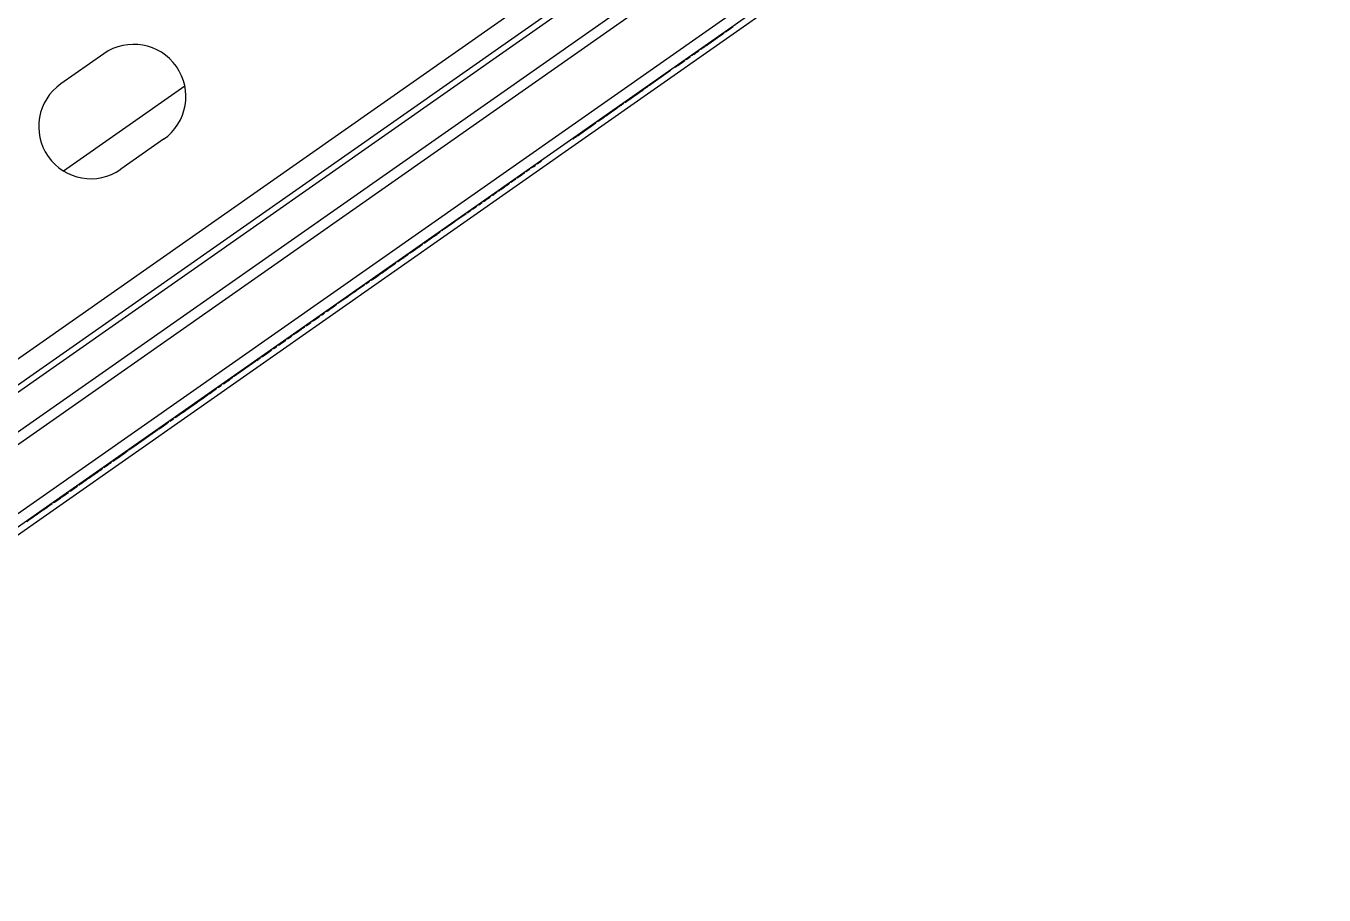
# Model space of a CAD drawing. Header units: millimetres. Extents: x 152904052 to 153933663, y 538271515 to 539240469.
# Drawn here: x 153347429.4 to 153347678.3, y 538941964 to 538942130.5 of the extents above; entities that cross this region are included whole.
import ezdxf

# ---------------------------------------------------------------- set-up
doc = ezdxf.new("R2010")
doc.units = ezdxf.units.MM
doc.layers.add('POWR', color=5, linetype='Continuous')

msp = doc.modelspace()

# ---------------------------------------------------------------- linework, layer by layer
at = {"layer": 'POWR', "color": 7}
for p, q in [((153346840, 538941655.08), (153348601.17, 538942888.27)), ((153346842.35, 538941651.72), (153348603.53, 538942884.91)), ((153346830.76, 538941634.64), (153347722.48, 538942259.02)), ((153346831.91, 538941633), (153347723.63, 538942257.38)), ((153347732.09, 538942250.01), (153346835.94, 538941622.52)), ((153347697, 538942248.69), (153346847.13, 538941653.61)), ((153347731.58, 538942247.08), (153346838.87, 538941622)), ((153347640.23, 538942181.59), (153347407.96, 538942018.95)), ((153347565, 538942130.32), (153347564.94, 538942130.4)), ((153347563.3, 538942129.13), (153347563.24, 538942129.21)), ((153347558.75, 538942125.95), (153347558.7, 538942126.03)), ((153347561.03, 538942127.54), (153347560.97, 538942127.62)), ((153347444.35, 538942125.13), (153347436.16, 538942119.39)), ((153347553.01, 538942121.92), (153347548.77, 538942118.95)), ((153347553.01, 538942121.92), (153347552.95, 538942122.01)), ((153347436.61, 538942102.71), (153347459.87, 538942119)), ((153347548.62, 538942118.85), (153347548.57, 538942118.94)), ((153347544.02, 538942115.63), (153347543.96, 538942115.71)), ((153347541.48, 538942113.85), (153347541.42, 538942113.93)), ((153347455.82, 538942108.75), (153347447.63, 538942103.01)), ((153347534.34, 538942108.85), (153347534.28, 538942108.93)), ((153347526.04, 538942103.04), (153347525.98, 538942103.12)), ((153347527.14, 538942103.81), (153347527.08, 538942103.89)), ((153347528.24, 538942104.58), (153347528.19, 538942104.67)), ((153347523.37, 538942101.17), (153347523.32, 538942101.26)), ((153347521.1, 538942099.58), (153347521.04, 538942099.66)), ((153347515.06, 538942095.35), (153347515, 538942095.44)), ((153347512.22, 538942093.36), (153347512.16, 538942093.45)), ((153347513.81, 538942094.48), (153347512.22, 538942093.36)), ((153347508.85, 538942091), (153347508.79, 538942091.09)), ((153347505.46, 538942088.63), (153347505.41, 538942088.71)), ((153347501.71, 538942086), (153347501.65, 538942086.08)), ((153347502.76, 538942086.74), (153347502.71, 538942086.82)), ((153347500.53, 538942085.18), (153347500.47, 538942085.26)), ((153347495.59, 538942081.72), (153347495.53, 538942081.8)), ((153347486.76, 538942075.53), (153347486.7, 538942075.62)), ((153347488.96, 538942077.08), (153347488.9, 538942077.16)), ((153347484.09, 538942073.67), (153347484.03, 538942073.75)), ((153347485.79, 538942074.86), (153347485.73, 538942074.94)), ((153347480.76, 538942071.34), (153347480.71, 538942071.42)), ((153347481.82, 538942072.08), (153347481.76, 538942072.16)), ((153347482.88, 538942072.82), (153347482.82, 538942072.9)), ((153347476.88, 538942068.62), (153347476.83, 538942068.7)), ((153347477.85, 538942069.3), (153347477.79, 538942069.38)), ((153347473.48, 538942066.24), (153347469.22, 538942063.25)), ((153347473.62, 538942066.34), (153347473.56, 538942066.42)), ((153347474.68, 538942067.08), (153347474.62, 538942067.16)), ((153347465.99, 538942060.99), (153347465.93, 538942061.07)), ((153347466.95, 538942061.67), (153347466.89, 538942061.75)), ((153347462.99, 538942058.89), (153347462.93, 538942058.97)), ((153347460.88, 538942057.41), (153347460.82, 538942057.49)), ((153347455.67, 538942053.77), (153347455.01, 538942053.31)), ((153347458.05, 538942055.43), (153347457.99, 538942055.51)), ((153347454.71, 538942053.1), (153347450.56, 538942050.19)), ((153347449.01, 538942049.1), (153347448.95, 538942049.18)), ((153347450.56, 538942050.19), (153347449.15, 538942049.2)), ((153347450.56, 538942050.19), (153347450.5, 538942050.27)), ((153347444.14, 538942045.69), (153347444.08, 538942045.77)), ((153347442.92, 538942044.84), (153347442.86, 538942044.92)), ((153347437.89, 538942041.32), (153347437.84, 538942041.4)), ((153347439.59, 538942042.51), (153347439.53, 538942042.59))]:
    msp.add_line(p, q, dxfattribs=at)
for centre, start, end in [((153347450.09, 538942116.94), 305, 125), ((153347441.89, 538942111.2), 125, 305)]:
    msp.add_arc(centre, 10, start, end, dxfattribs=at)
for points, knots in [([(153347563.59, 538942129.33), (153347563.76, 538942129.45), (153347564.31, 538942129.84), (153347564.84, 538942130.21), (153347564.94, 538942130.28), (153347565, 538942130.32)], [0, 0, 0, 0, 0.185329, 0.588233, 1, 1, 1, 1]), ([(153347561.03, 538942127.54), (153347561.37, 538942127.78), (153347562.05, 538942128.26), (153347562.77, 538942128.76), (153347563.22, 538942129.07), (153347563.27, 538942129.11), (153347563.3, 538942129.13)], [0, 0, 0, 0, 0.275813, 0.552302, 0.773603, 1, 1, 1, 1]), ([(153347557.09, 538942124.78), (153347557.15, 538942124.82), (153347557.27, 538942124.91), (153347557.86, 538942125.32), (153347558.38, 538942125.69), (153347558.47, 538942125.75)], [0, 0, 0, 0, 0.449901, 0.911411, 1, 1, 1, 1]), ([(153347558.75, 538942125.95), (153347558.8, 538942125.98), (153347558.88, 538942126.03), (153347559.49, 538942126.46), (153347560.24, 538942126.99), (153347560.76, 538942127.35), (153347561.03, 538942127.54)], [0, 0, 0, 0, 0.291955, 0.564274, 0.77698, 1, 1, 1, 1]), ([(153347553.9, 538942122.55), (153347553.95, 538942122.58), (153347554.05, 538942122.65), (153347554.71, 538942123.11), (153347555.43, 538942123.62), (153347555.74, 538942123.84)], [0, 0, 0, 0, 0.357086, 0.722158, 1, 1, 1, 1]), ([(153347556.03, 538942124.04), (153347556.06, 538942124.06), (153347556.11, 538942124.1), (153347556.65, 538942124.48), (153347556.8, 538942124.58)], [0, 0, 0, 0, 0.7249547, 1, 1, 1, 1]), ([(153347544.31, 538942115.83), (153347544.7, 538942116.11), (153347545.74, 538942116.84), (153347547.14, 538942117.81), (153347548.37, 538942118.68), (153347548.54, 538942118.79), (153347548.62, 538942118.85)], [0, 0, 0, 0, 0.151094, 0.39751, 0.693287, 1, 1, 1, 1]), ([(153347541.48, 538942113.85), (153347541.86, 538942114.12), (153347542.62, 538942114.65), (153347543.44, 538942115.22), (153347543.93, 538942115.57), (153347543.99, 538942115.61), (153347544.02, 538942115.63)], [0, 0, 0, 0, 0.277048, 0.550765, 0.770996, 1, 1, 1, 1]), ([(153347538.96, 538942112.09), (153347539, 538942112.12), (153347539.07, 538942112.17), (153347539.64, 538942112.56), (153347540.47, 538942113.14), (153347541.14, 538942113.61), (153347541.48, 538942113.85)], [0, 0, 0, 0, 0.233117, 0.489666, 0.74158, 1, 1, 1, 1]), ([(153347540.44, 538942113.12), (153347540.44, 538942113.13), (153347540.44, 538942113.13), (153347540.54, 538942113.19), (153347540.72, 538942113.32), (153347540.97, 538942113.49), (153347541.27, 538942113.7), (153347541.59, 538942113.93), (153347541.9, 538942114.14), (153347542.16, 538942114.33), (153347542.37, 538942114.47), (153347542.51, 538942114.57), (153347542.53, 538942114.59), (153347542.54, 538942114.59)], [0, 0, 0, 0, 0.024638, 0.123502, 0.219339, 0.313902, 0.409294, 0.508275, 0.605476, 0.701523, 0.798387, 0.897305, 1, 1, 1, 1]), ([(153347534.34, 538942108.85), (153347534.4, 538942108.89), (153347534.52, 538942108.98), (153347535.46, 538942109.64), (153347536.82, 538942110.59), (153347538.06, 538942111.46), (153347538.68, 538942111.89)], [0, 0, 0, 0, 0.262268, 0.513831, 0.759272, 1, 1, 1, 1]), ([(153347525.36, 538942102.56), (153347525.49, 538942102.66), (153347525.96, 538942102.98), (153347526, 538942103.01), (153347526.04, 538942103.04)], [0, 0, 0, 0, 0.2994672, 1, 1, 1, 1]), ([(153347526.32, 538942103.24), (153347526.49, 538942103.35), (153347527.04, 538942103.74), (153347527.1, 538942103.78), (153347527.14, 538942103.81)], [0, 0, 0, 0, 0.292499, 1, 1, 1, 1]), ([(153347527.43, 538942104.01), (153347527.56, 538942104.11), (153347528.15, 538942104.52), (153347528.2, 538942104.56), (153347528.24, 538942104.58)], [0, 0, 0, 0, 0.228803, 1, 1, 1, 1]), ([(153347522.44, 538942100.52), (153347522.48, 538942100.55), (153347522.7, 538942100.7), (153347523.01, 538942100.92), (153347523.32, 538942101.13), (153347523.35, 538942101.16), (153347523.37, 538942101.17)], [0, 0, 0, 0, 0.055296, 0.35897, 0.671266, 1, 1, 1, 1]), ([(153347523.66, 538942101.37), (153347523.83, 538942101.49), (153347524.38, 538942101.88), (153347524.92, 538942102.25), (153347525.02, 538942102.33), (153347525.07, 538942102.36)], [0, 0, 0, 0, 0.181462, 0.57963, 1, 1, 1, 1]), ([(153347518.86, 538942098.01), (153347518.86, 538942098.01), (153347518.86, 538942098.01), (153347519.08, 538942098.17), (153347519.4, 538942098.39), (153347519.68, 538942098.59), (153347519.78, 538942098.66)], [0, 0, 0, 0, 0.161116, 0.4945, 0.820886, 1, 1, 1, 1]), ([(153347520.07, 538942098.86), (153347520.06, 538942098.85), (153347520.01, 538942098.82), (153347520.11, 538942098.89), (153347520.33, 538942099.04), (153347520.68, 538942099.29), (153347520.96, 538942099.48), (153347521.1, 538942099.58)], [0, 0, 0, 0, 0.077223, 0.31542, 0.545317, 0.771433, 1, 1, 1, 1]), ([(153347521.1, 538942099.58), (153347521.26, 538942099.69), (153347521.57, 538942099.91), (153347521.91, 538942100.15), (153347522.12, 538942100.3), (153347522.14, 538942100.31), (153347522.16, 538942100.32)], [0, 0, 0, 0, 0.279043, 0.5499234, 0.7686812, 1, 1, 1, 1]), ([(153347515.06, 538942095.35), (153347515.1, 538942095.38), (153347515.17, 538942095.43), (153347515.69, 538942095.79), (153347515.9, 538942095.94)], [0, 0, 0, 0, 0.574403, 1, 1, 1, 1]), ([(153347516.19, 538942096.14), (153347516.23, 538942096.17), (153347516.28, 538942096.2), (153347516.76, 538942096.54), (153347516.87, 538942096.62)], [0, 0, 0, 0, 0.761279, 1, 1, 1, 1]), ([(153347517.16, 538942096.82), (153347517.22, 538942096.87), (153347517.35, 538942096.96), (153347517.94, 538942097.37), (153347518.48, 538942097.74), (153347518.57, 538942097.81)], [0, 0, 0, 0, 0.437424, 0.900221, 1, 1, 1, 1]), ([(153347512.22, 538942093.36), (153347511.29, 538942092.72), (153347510.24, 538942091.98), (153347509.25, 538942091.29), (153347509.14, 538942091.2)], [0, 0, 0, 0, 0.8793999, 1, 1, 1, 1]), ([(153347513.98, 538942094.59), (153347514.01, 538942094.62), (153347514.08, 538942094.67), (153347514.56, 538942095), (153347514.77, 538942095.15)], [0, 0, 0, 0, 0.550104, 1, 1, 1, 1]), ([(153347505.75, 538942088.83), (153347506.26, 538942089.19), (153347507.42, 538942090), (153347508.6, 538942090.83), (153347508.76, 538942090.94), (153347508.85, 538942091)], [0, 0, 0, 0, 0.276376, 0.625984, 1, 1, 1, 1]), ([(153347503.05, 538942086.94), (153347503.13, 538942087), (153347503.63, 538942087.35), (153347504.43, 538942087.91), (153347505.3, 538942088.52), (153347505.41, 538942088.59), (153347505.46, 538942088.63)], [0, 0, 0, 0, 0.048282, 0.319575, 0.647967, 1, 1, 1, 1]), ([(153347500.67, 538942085.27), (153347500.66, 538942085.27), (153347500.64, 538942085.25), (153347500.72, 538942085.31), (153347500.88, 538942085.42), (153347501.11, 538942085.58), (153347501.39, 538942085.78), (153347501.6, 538942085.93), (153347501.71, 538942086)], [0, 0, 0, 0, 0.135514, 0.312166, 0.486181, 0.658258, 0.828751, 1, 1, 1, 1]), ([(153347501.71, 538942086), (153347501.81, 538942086.08), (153347502.02, 538942086.22), (153347502.3, 538942086.42), (153347502.55, 538942086.59), (153347502.73, 538942086.72), (153347502.75, 538942086.73), (153347502.76, 538942086.74)], [0, 0, 0, 0, 0.190803, 0.37176, 0.550839, 0.767471, 1, 1, 1, 1]), ([(153347495.59, 538942081.72), (153347495.69, 538942081.79), (153347495.88, 538942081.92), (153347497.18, 538942082.83), (153347498.72, 538942083.91), (153347499.84, 538942084.69), (153347500.37, 538942085.07)], [0, 0, 0, 0, 0.291481, 0.577385, 0.799134, 1, 1, 1, 1]), ([(153347494.31, 538942080.83), (153347493.94, 538942080.57), (153347492.83, 538942079.79), (153347491.09, 538942078.57), (153347489.75, 538942077.63), (153347489.25, 538942077.28)], [0, 0, 0, 0, 0.241234, 0.720278, 1, 1, 1, 1]), ([(153347494.63, 538942081.05), (153347494.62, 538942081.04), (153347494.55, 538942080.99), (153347494.81, 538942081.17), (153347495.24, 538942081.48), (153347495.3, 538942081.52)], [0, 0, 0, 0, 0.190558, 0.884747, 1, 1, 1, 1]), ([(153347486.07, 538942075.06), (153347486.21, 538942075.15), (153347486.68, 538942075.48), (153347486.73, 538942075.51), (153347486.76, 538942075.53)], [0, 0, 0, 0, 0.2934786, 1, 1, 1, 1]), ([(153347487.04, 538942075.73), (153347487.13, 538942075.8), (153347487.85, 538942076.3), (153347488.7, 538942076.89), (153347488.87, 538942077.02), (153347488.96, 538942077.08)], [0, 0, 0, 0, 0.066101, 0.514005, 1, 1, 1, 1]), ([(153347483.16, 538942073.02), (153347483.3, 538942073.12), (153347483.65, 538942073.36), (153347484.02, 538942073.61), (153347484.07, 538942073.65), (153347484.09, 538942073.67)], [0, 0, 0, 0, 0.2491554, 0.6088443, 1, 1, 1, 1]), ([(153347484.38, 538942073.87), (153347484.55, 538942073.99), (153347485.08, 538942074.36), (153347485.65, 538942074.76), (153347485.74, 538942074.82), (153347485.79, 538942074.86)], [0, 0, 0, 0, 0.187819, 0.577045, 1, 1, 1, 1]), ([(153347479.56, 538942070.5), (153347479.56, 538942070.5), (153347479.54, 538942070.48), (153347479.75, 538942070.63), (153347480.19, 538942070.94), (153347480.48, 538942071.14)], [0, 0, 0, 0, 0.047306, 0.388103, 1, 1, 1, 1]), ([(153347480.76, 538942071.34), (153347480.78, 538942071.35), (153347480.83, 538942071.38), (153347481.1, 538942071.58), (153347481.44, 538942071.81), (153347481.69, 538942071.99), (153347481.82, 538942072.08)], [0, 0, 0, 0, 0.28369, 0.564887, 0.783362, 1, 1, 1, 1]), ([(153347481.82, 538942072.08), (153347481.92, 538942072.15), (153347482.13, 538942072.29), (153347482.41, 538942072.49), (153347482.66, 538942072.67), (153347482.84, 538942072.79), (153347482.86, 538942072.81), (153347482.88, 538942072.82)], [0, 0, 0, 0, 0.193235, 0.373767, 0.551009, 0.766025, 1, 1, 1, 1]), ([(153347474.68, 538942067.08), (153347474.74, 538942067.12), (153347474.88, 538942067.22), (153347475.62, 538942067.74), (153347476.35, 538942068.25), (153347476.6, 538942068.42)], [0, 0, 0, 0, 0.3984405, 0.7950917, 1, 1, 1, 1]), ([(153347476.88, 538942068.62), (153347476.92, 538942068.65), (153347476.97, 538942068.68), (153347477.49, 538942069.05), (153347477.56, 538942069.1)], [0, 0, 0, 0, 0.86881, 1, 1, 1, 1]), ([(153347477.85, 538942069.3), (153347477.92, 538942069.35), (153347478.07, 538942069.45), (153347478.87, 538942070.01), (153347479.27, 538942070.29)], [0, 0, 0, 0, 0.5046846, 1, 1, 1, 1]), ([(153347473.62, 538942066.34), (153347473.66, 538942066.37), (153347473.73, 538942066.41), (153347474.22, 538942066.76), (153347474.39, 538942066.88)], [0, 0, 0, 0, 0.664642, 1, 1, 1, 1]), ([(153347467.24, 538942061.87), (153347467.3, 538942061.91), (153347467.99, 538942062.39), (153347468.81, 538942062.97), (153347468.99, 538942063.09), (153347469.08, 538942063.15)], [0, 0, 0, 0, 0.046306, 0.500551, 1, 1, 1, 1]), ([(153347462.02, 538942058.21), (153347462.41, 538942058.49), (153347463.17, 538942059.02), (153347464.25, 538942059.77), (153347465.17, 538942060.42), (153347465.86, 538942060.9), (153347465.94, 538942060.96), (153347465.99, 538942060.99)], [0, 0, 0, 0, 0.195561, 0.375771, 0.551379, 0.764917, 1, 1, 1, 1]), ([(153347466.27, 538942061.19), (153347466.41, 538942061.29), (153347466.88, 538942061.62), (153347466.92, 538942061.65), (153347466.95, 538942061.67)], [0, 0, 0, 0, 0.290735, 1, 1, 1, 1]), ([(153347458.05, 538942055.43), (153347458.13, 538942055.49), (153347458.29, 538942055.6), (153347459.33, 538942056.33), (153347460.59, 538942057.21), (153347461.54, 538942057.88), (153347462.02, 538942058.21)], [0, 0, 0, 0, 0.281546, 0.564293, 0.784058, 1, 1, 1, 1]), ([(153347460.88, 538942057.41), (153347460.91, 538942057.44), (153347460.99, 538942057.49), (153347461.41, 538942057.79), (153347461.82, 538942058.07), (153347462.14, 538942058.29), (153347462.44, 538942058.51), (153347462.68, 538942058.68), (153347462.86, 538942058.8), (153347462.97, 538942058.88), (153347462.98, 538942058.89), (153347462.99, 538942058.89)], [0, 0, 0, 0, 0.199643, 0.398707, 0.496941, 0.592211, 0.679121, 0.762169, 0.836644, 0.914884, 1, 1, 1, 1]), ([(153347454.86, 538942053.2), (153347454.84, 538942053.19), (153347454.77, 538942053.13), (153347455.32, 538942053.52), (153347456.02, 538942054.01), (153347456.67, 538942054.46), (153347456.79, 538942054.55)], [0, 0, 0, 0, 0.107216, 0.503754, 0.902427, 1, 1, 1, 1]), ([(153347457.08, 538942054.75), (153347457.12, 538942054.79), (153347457.17, 538942054.82), (153347457.69, 538942055.18), (153347457.76, 538942055.23)], [0, 0, 0, 0, 0.86747, 1, 1, 1, 1]), ([(153347446.12, 538942047.08), (153347446.55, 538942047.38), (153347447.63, 538942048.14), (153347448.77, 538942048.94), (153347448.92, 538942049.04), (153347449.01, 538942049.1)], [0, 0, 0, 0, 0.2409386, 0.6001647, 1, 1, 1, 1]), ([(153347441.86, 538942044.1), (153347442.09, 538942044.26), (153347442.52, 538942044.56), (153347443.14, 538942044.99), (153347443.67, 538942045.37), (153347444.06, 538942045.64), (153347444.11, 538942045.67), (153347444.14, 538942045.69)], [0, 0, 0, 0, 0.198322, 0.378488, 0.552347, 0.763981, 1, 1, 1, 1]), ([(153347444.42, 538942045.89), (153347444.59, 538942046.01), (153347445.12, 538942046.38), (153347445.7, 538942046.79), (153347445.79, 538942046.85), (153347445.83, 538942046.88)], [0, 0, 0, 0, 0.185295, 0.570588, 1, 1, 1, 1]), ([(153347439.59, 538942042.51), (153347439.64, 538942042.54), (153347439.73, 538942042.61), (153347440.32, 538942043.02), (153347441.04, 538942043.53), (153347441.59, 538942043.91), (153347441.86, 538942044.1)], [0, 0, 0, 0, 0.279608, 0.563258, 0.784144, 1, 1, 1, 1]), ([(153347440.81, 538942043.36), (153347440.84, 538942043.39), (153347440.92, 538942043.44), (153347441.34, 538942043.73), (153347441.74, 538942044.02), (153347442.06, 538942044.24), (153347442.37, 538942044.45), (153347442.61, 538942044.62), (153347442.79, 538942044.75), (153347442.9, 538942044.83), (153347442.91, 538942044.83), (153347442.92, 538942044.84)], [0, 0, 0, 0, 0.201167, 0.403831, 0.503378, 0.598958, 0.684959, 0.766209, 0.838872, 0.91563, 1, 1, 1, 1]), ([(153347434.79, 538942039.14), (153347434.77, 538942039.13), (153347434.7, 538942039.08), (153347435.24, 538942039.46), (153347436.18, 538942040.12), (153347437.16, 538942040.81), (153347437.61, 538942041.12)], [0, 0, 0, 0, 0.08611, 0.40663, 0.731322, 1, 1, 1, 1]), ([(153347437.89, 538942041.32), (153347437.97, 538942041.37), (153347438.12, 538942041.48), (153347438.91, 538942042.03), (153347439.3, 538942042.31)], [0, 0, 0, 0, 0.501917, 1, 1, 1, 1]), ([(153347434.5, 538942038.94), (153347434.5, 538942038.94), (153347434.21, 538942038.74), (153347433.1, 538942037.96), (153347431.45, 538942036.81), (153347430.13, 538942035.88), (153347429.59, 538942035.5)], [0, 0, 0, 0, 0.001089, 0.377712, 0.747454, 1, 1, 1, 1]), ([(153347435.72, 538942039.8), (153347435.7, 538942039.78), (153347435.67, 538942039.76), (153347435.2, 538942039.44), (153347435.09, 538942039.36)], [0, 0, 0, 0, 0.755315, 1, 1, 1, 1])]:
    msp.add_open_spline(points, degree=3, knots=knots, dxfattribs=at)

doc.saveas('drawing.dxf')
